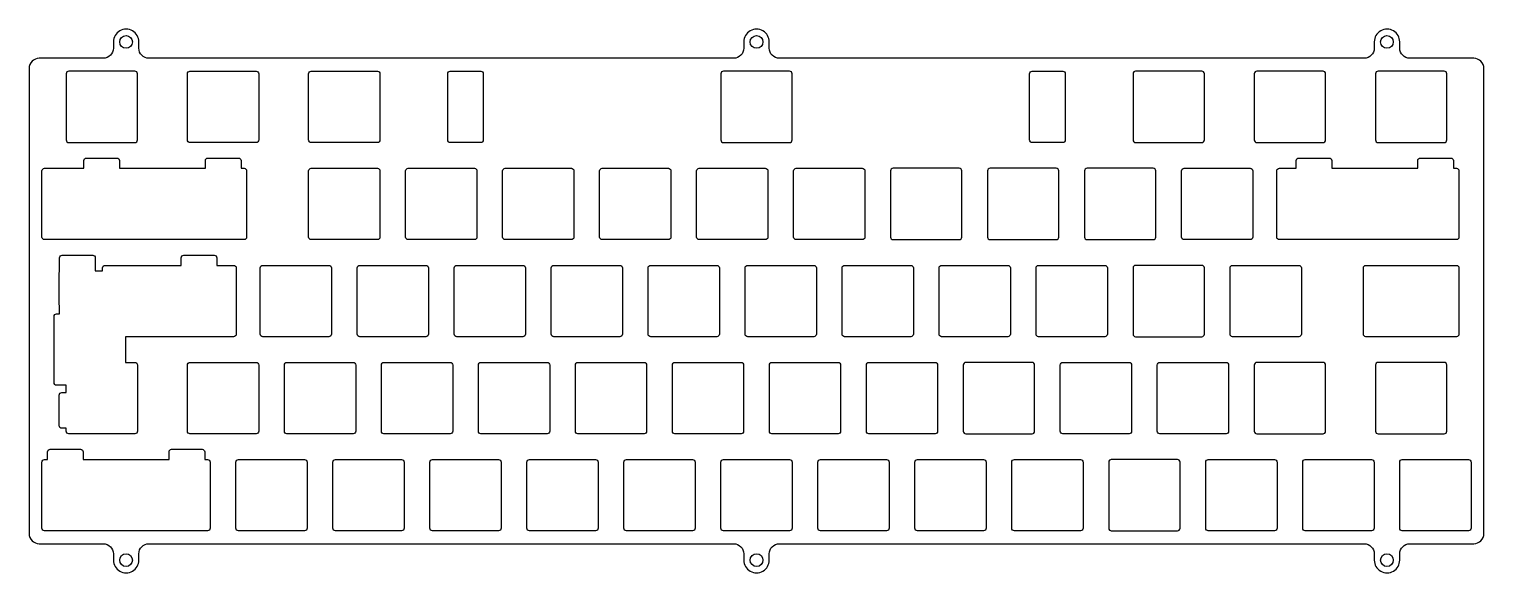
# Model space of a CAD drawing. Header units: millimetres. Extents: x -286 to 0, y -6 to 101.
import ezdxf

# ---------------------------------------------------------------- set-up
doc = ezdxf.new("R2010")
doc.units = ezdxf.units.MM
doc.layers.get('0').update_dxf_attribs({"linetype": 'CONTINUOUS'})

msp = doc.modelspace()

# ---------------------------------------------------------------- linework, layer by layer
for points in [[(-147.37, 95.25), (-262.2, 95.25, -0.414201), (-264.2, 97.25), (-264.2, 98.45, 1.001581), (-269.2, 98.49), (-269.2, 97.25, -0.414208), (-271.2, 95.25), (-283.75, 95.25, 0.414214), (-285.75, 93.25), (-285.75, 2, 0.414214), (-283.75, 0), (-271.2, 0, -0.414208), (-269.2, -2), (-269.2, -3.24, 1.001581), (-264.2, -3.2), (-264.2, -2, -0.414201), (-262.2, 0), (-147.37, 0, -0.414208), (-145.37, -2), (-145.37, -3.24, 1.001581), (-140.37, -3.2), (-140.37, -2, -0.414201), (-138.37, 0), (-23.54, 0, -0.414208), (-21.54, -2), (-21.54, -3.24, 1.001581), (-16.54, -3.2), (-16.54, -2, -0.414201), (-14.54, 0), (-2, 0, 0.414214), (0, 2), (0, 93.25, 0.414214), (-2, 95.25), (-14.54, 95.25, -0.414201), (-16.54, 97.25), (-16.54, 98.45, 1.001581), (-21.54, 98.49), (-21.54, 97.25, -0.414208), (-23.54, 95.25), (-138.37, 95.25, -0.414201), (-140.37, 97.25), (-140.37, 98.45, 1.001581), (-145.37, 98.49), (-145.37, 97.25, -0.414208)], [(-264.96, 78.72, 0.414214), (-264.46, 79.22), (-264.46, 92.22, 0.414214), (-264.96, 92.72), (-277.96, 92.72, 0.414214), (-278.46, 92.22), (-278.46, 79.22, 0.414214), (-277.96, 78.72)], [(-241.15, 78.72), (-254.15, 78.72, -0.414214), (-254.65, 79.22), (-254.65, 92.22, -0.414214), (-254.15, 92.72), (-241.15, 92.72, -0.414214), (-240.65, 92.22), (-240.65, 79.22, -0.414214)], [(-217.34, 78.72), (-230.34, 78.72, -0.414214), (-230.84, 79.22), (-230.84, 92.22, -0.414214), (-230.34, 92.72), (-217.34, 92.72, -0.414214), (-216.84, 92.22), (-216.84, 79.22, -0.414214)], [(-203.53, 79.22), (-203.53, 92.22, -0.414214), (-203.03, 92.72), (-197.03, 92.72, -0.414214), (-196.53, 92.22), (-196.53, 79.22, -0.414214), (-197.03, 78.72), (-203.03, 78.72, -0.414214)], [(-149.88, 79.22, 0.414214), (-149.38, 78.72), (-136.38, 78.72, 0.414214), (-135.88, 79.22), (-135.88, 92.22, 0.414214), (-136.38, 92.72), (-149.38, 92.72, 0.414214), (-149.88, 92.22)], [(-82.23, 92.22), (-82.23, 79.22, -0.414214), (-82.73, 78.72), (-88.73, 78.72, -0.414214), (-89.23, 79.22), (-89.23, 92.22, -0.414214), (-88.73, 92.72), (-82.73, 92.72, -0.414214)], [(-68.91, 79.22, 0.414214), (-68.41, 78.72), (-55.41, 78.72, 0.414214), (-54.91, 79.22), (-54.91, 92.22, 0.414214), (-55.41, 92.72), (-68.41, 92.72, 0.414214), (-68.91, 92.22)], [(-45.1, 79.22, 0.414214), (-44.6, 78.72), (-31.6, 78.72, 0.414214), (-31.1, 79.22), (-31.1, 92.22, 0.414214), (-31.6, 92.72), (-44.6, 92.72, 0.414214), (-45.1, 92.22)], [(-21.29, 79.22, 0.414214), (-20.79, 78.72), (-7.79, 78.72, 0.414214), (-7.29, 79.22), (-7.29, 92.22, 0.414214), (-7.79, 92.72), (-20.79, 92.72, 0.414214), (-21.29, 92.22)], [(-243.53, 59.67), (-282.73, 59.67, -0.414214), (-283.23, 60.17), (-283.23, 73.17, -0.414214), (-282.73, 73.67), (-274.99, 73.67), (-274.99, 75.17, -0.414214), (-274.49, 75.67), (-268.49, 75.67, -0.414214), (-267.99, 75.17), (-267.99, 73.67), (-251.12, 73.67), (-251.12, 75.17, -0.414214), (-250.62, 75.67), (-244.62, 75.67, -0.414214), (-244.12, 75.17), (-244.12, 73.67), (-243.53, 73.67, -0.414214), (-243.03, 73.17), (-243.03, 60.17, -0.414214)], [(-5.41, 59.67), (-40.18, 59.67, -0.414214), (-40.68, 60.17), (-40.68, 73.17, -0.414214), (-40.18, 73.67), (-36.87, 73.67), (-36.87, 75.17, -0.414214), (-36.37, 75.67), (-30.37, 75.67, -0.414214), (-29.87, 75.17), (-29.87, 73.67), (-12.99, 73.67), (-12.99, 75.17, -0.414214), (-12.49, 75.67), (-6.49, 75.67, -0.414214), (-5.99, 75.17), (-5.99, 73.67), (-5.41, 73.67, -0.414214), (-4.91, 73.17), (-4.91, 60.17, -0.414214)], [(-217.34, 59.67), (-230.34, 59.67, -0.414214), (-230.84, 60.17), (-230.84, 73.17, -0.414214), (-230.34, 73.67), (-217.34, 73.67, -0.414214), (-216.84, 73.17), (-216.84, 60.17, -0.414214)], [(-198.29, 59.67), (-211.29, 59.67, -0.414214), (-211.79, 60.17), (-211.79, 73.17, -0.414214), (-211.29, 73.67), (-198.29, 73.67, -0.414214), (-197.79, 73.17), (-197.79, 60.17, -0.414214)], [(-179.24, 59.67), (-192.24, 59.67, -0.414214), (-192.74, 60.17), (-192.74, 73.17, -0.414214), (-192.24, 73.67), (-179.24, 73.67, -0.414214), (-178.74, 73.17), (-178.74, 60.17, -0.414214)], [(-160.19, 59.67), (-173.19, 59.67, -0.414214), (-173.69, 60.17), (-173.69, 73.17, -0.414214), (-173.19, 73.67), (-160.19, 73.67, -0.414214), (-159.69, 73.17), (-159.69, 60.17, -0.414214)], [(-141.14, 59.67), (-154.14, 59.67, -0.414214), (-154.64, 60.17), (-154.64, 73.17, -0.414214), (-154.14, 73.67), (-141.14, 73.67, -0.414214), (-140.64, 73.17), (-140.64, 60.17, -0.414214)], [(-122.09, 59.67), (-135.09, 59.67, -0.414214), (-135.59, 60.17), (-135.59, 73.17, -0.414214), (-135.09, 73.67), (-122.09, 73.67, -0.414214), (-121.59, 73.17), (-121.59, 60.17, -0.414214)], [(-103.04, 59.67, 0.414214), (-102.54, 60.17), (-102.54, 73.17, 0.414214), (-103.04, 73.67), (-116.04, 73.67, 0.414214), (-116.54, 73.17), (-116.54, 60.17, 0.414214), (-116.04, 59.67)], [(-83.99, 59.67, 0.414214), (-83.49, 60.17), (-83.49, 73.17, 0.414214), (-83.99, 73.67), (-96.99, 73.67, 0.414214), (-97.49, 73.17), (-97.49, 60.17, 0.414214), (-96.99, 59.67)], [(-64.94, 59.67, 0.414214), (-64.44, 60.17), (-64.44, 73.17, 0.414214), (-64.94, 73.67), (-77.94, 73.67, 0.414214), (-78.44, 73.17), (-78.44, 60.17, 0.414214), (-77.94, 59.67)], [(-45.89, 59.67), (-58.89, 59.67, -0.414214), (-59.39, 60.17), (-59.39, 73.17, -0.414214), (-58.89, 73.67), (-45.89, 73.67, -0.414214), (-45.39, 73.17), (-45.39, 60.17, -0.414214)], [(-279.76, 53.32), (-279.76, 56.12, -0.414214), (-279.26, 56.62), (-273.26, 56.62, -0.414214), (-272.76, 56.12), (-272.76, 53.54), (-271.32, 53.54), (-271.32, 54.12, -0.414214), (-270.82, 54.62), (-255.88, 54.62), (-255.88, 56.12, -0.414214), (-255.38, 56.62), (-249.38, 56.62, -0.414214), (-248.88, 56.12), (-248.88, 54.62), (-245.57, 54.62, -0.414214), (-245.07, 54.12), (-245.07, 41.12, -0.414214), (-245.57, 40.62), (-266.84, 40.62), (-266.84, 35.57), (-264.96, 35.57, -0.414214), (-264.46, 35.07), (-264.46, 22.07, -0.414214), (-264.96, 21.57), (-277.96, 21.57, -0.414214), (-278.46, 22.07), (-278.46, 22.66), (-279.34, 22.66, -0.414214), (-279.84, 23.16), (-279.84, 29.16, -0.414214), (-279.34, 29.66), (-278.46, 29.66), (-278.46, 31.1), (-280.34, 31.1, -0.414214), (-280.84, 31.6), (-280.84, 44.6, -0.414214), (-280.34, 45.1), (-279.76, 45.1), (-279.76, 46.76, -0.150834), (-279.84, 47.04), (-279.84, 53.04, -0.150834)], [(-226.86, 40.62), (-239.86, 40.62, -0.414214), (-240.36, 41.12), (-240.36, 54.12, -0.414214), (-239.86, 54.62), (-226.86, 54.62, -0.414214), (-226.36, 54.12), (-226.36, 41.12, -0.414214)], [(-207.81, 40.62), (-220.81, 40.62, -0.414214), (-221.31, 41.12), (-221.31, 54.12, -0.414214), (-220.81, 54.62), (-207.81, 54.62, -0.414214), (-207.31, 54.12), (-207.31, 41.12, -0.414214)], [(-202.26, 41.12), (-202.26, 54.12, -0.414214), (-201.76, 54.62), (-188.76, 54.62, -0.414214), (-188.26, 54.12), (-188.26, 41.12, -0.414214), (-188.76, 40.62), (-201.76, 40.62, -0.414214)], [(-169.71, 40.62), (-182.71, 40.62, -0.414214), (-183.21, 41.12), (-183.21, 54.12, -0.414214), (-182.71, 54.62), (-169.71, 54.62, -0.414214), (-169.21, 54.12), (-169.21, 41.12, -0.414214)], [(-150.66, 40.62), (-163.66, 40.62, -0.414214), (-164.16, 41.12), (-164.16, 54.12, -0.414214), (-163.66, 54.62), (-150.66, 54.62, -0.414214), (-150.16, 54.12), (-150.16, 41.12, -0.414214)], [(-131.61, 40.62), (-144.61, 40.62, -0.414214), (-145.11, 41.12), (-145.11, 54.12, -0.414214), (-144.61, 54.62), (-131.61, 54.62, -0.414214), (-131.11, 54.12), (-131.11, 41.12, -0.414214)], [(-112.56, 40.62), (-125.56, 40.62, -0.414214), (-126.06, 41.12), (-126.06, 54.12, -0.414214), (-125.56, 54.62), (-112.56, 54.62, -0.414214), (-112.06, 54.12), (-112.06, 41.12, -0.414214)], [(-93.51, 40.62), (-106.51, 40.62, -0.414214), (-107.01, 41.12), (-107.01, 54.12, -0.414214), (-106.51, 54.62), (-93.51, 54.62, -0.414214), (-93.01, 54.12), (-93.01, 41.12, -0.414214)], [(-74.46, 40.62), (-87.46, 40.62, -0.414214), (-87.96, 41.12), (-87.96, 54.12, -0.414214), (-87.46, 54.62), (-74.46, 54.62, -0.414214), (-73.96, 54.12), (-73.96, 41.12, -0.414214)], [(-55.41, 40.62, 0.414214), (-54.91, 41.12), (-54.91, 54.12, 0.414214), (-55.41, 54.62), (-68.41, 54.62, 0.414214), (-68.91, 54.12), (-68.91, 41.12, 0.414214), (-68.41, 40.62)], [(-36.36, 40.62), (-49.36, 40.62, -0.414214), (-49.86, 41.12), (-49.86, 54.12, -0.414214), (-49.36, 54.62), (-36.36, 54.62, -0.414214), (-35.86, 54.12), (-35.86, 41.12, -0.414214)], [(-5.41, 40.62), (-23.17, 40.62, -0.414214), (-23.67, 41.12), (-23.67, 54.12, -0.414214), (-23.17, 54.62), (-5.41, 54.62, -0.414214), (-4.91, 54.12), (-4.91, 41.12, -0.414214)], [(-241.15, 21.57), (-254.15, 21.57, -0.414214), (-254.65, 22.07), (-254.65, 35.07, -0.414214), (-254.15, 35.57), (-241.15, 35.57, -0.414214), (-240.65, 35.07), (-240.65, 22.07, -0.414214)], [(-222.1, 21.57), (-235.1, 21.57, -0.414214), (-235.6, 22.07), (-235.6, 35.07, -0.414214), (-235.1, 35.57), (-222.1, 35.57, -0.414214), (-221.6, 35.07), (-221.6, 22.07, -0.414214)], [(-203.05, 21.57), (-216.05, 21.57, -0.414214), (-216.55, 22.07), (-216.55, 35.07, -0.414214), (-216.05, 35.57), (-203.05, 35.57, -0.414214), (-202.55, 35.07), (-202.55, 22.07, -0.414214)], [(-184, 21.57), (-197, 21.57, -0.414214), (-197.5, 22.07), (-197.5, 35.07, -0.414214), (-197, 35.57), (-184, 35.57, -0.414214), (-183.5, 35.07), (-183.5, 22.07, -0.414214)], [(-164.95, 21.57), (-177.95, 21.57, -0.414214), (-178.45, 22.07), (-178.45, 35.07, -0.414214), (-177.95, 35.57), (-164.95, 35.57, -0.414214), (-164.45, 35.07), (-164.45, 22.07, -0.414214)], [(-145.9, 21.57), (-158.9, 21.57, -0.414214), (-159.4, 22.07), (-159.4, 35.07, -0.414214), (-158.9, 35.57), (-145.9, 35.57, -0.414214), (-145.4, 35.07), (-145.4, 22.07, -0.414214)], [(-126.85, 21.57), (-139.85, 21.57, -0.414214), (-140.35, 22.07), (-140.35, 35.07, -0.414214), (-139.85, 35.57), (-126.85, 35.57, -0.414214), (-126.35, 35.07), (-126.35, 22.07, -0.414214)], [(-107.8, 21.57), (-120.8, 21.57, -0.414214), (-121.3, 22.07), (-121.3, 35.07, -0.414214), (-120.8, 35.57), (-107.8, 35.57, -0.414214), (-107.3, 35.07), (-107.3, 22.07, -0.414214)], [(-88.75, 21.57, 0.414214), (-88.25, 22.07), (-88.25, 35.07, 0.414214), (-88.75, 35.57), (-101.75, 35.57, 0.414214), (-102.25, 35.07), (-102.25, 22.07, 0.414214), (-101.75, 21.57)], [(-69.7, 21.57), (-82.7, 21.57, -0.414214), (-83.2, 22.07), (-83.2, 35.07, -0.414214), (-82.7, 35.57), (-69.7, 35.57, -0.414214), (-69.2, 35.07), (-69.2, 22.07, -0.414214)], [(-50.65, 21.57), (-63.65, 21.57, -0.414214), (-64.15, 22.07), (-64.15, 35.07, -0.414214), (-63.65, 35.57), (-50.65, 35.57, -0.414214), (-50.15, 35.07), (-50.15, 22.07, -0.414214)], [(-31.6, 21.57, 0.414214), (-31.1, 22.07), (-31.1, 35.07, 0.414214), (-31.6, 35.57), (-44.6, 35.57, 0.414214), (-45.1, 35.07), (-45.1, 22.07, 0.414214), (-44.6, 21.57)], [(-7.79, 21.57, 0.414214), (-7.29, 22.07), (-7.29, 35.07, 0.414214), (-7.79, 35.57), (-20.79, 35.57, 0.414214), (-21.29, 35.07), (-21.29, 22.07, 0.414214), (-20.79, 21.57)], [(-250.68, 2.52), (-282.73, 2.52, -0.414214), (-283.23, 3.02), (-283.23, 16.02, -0.414214), (-282.73, 16.52), (-282.14, 16.52), (-282.14, 18.02, -0.414214), (-281.64, 18.52), (-275.64, 18.52, -0.414214), (-275.14, 18.02), (-275.14, 16.52), (-258.26, 16.52), (-258.26, 18.02, -0.414214), (-257.76, 18.52), (-251.76, 18.52, -0.414214), (-251.26, 18.02), (-251.26, 16.52), (-250.68, 16.52, -0.414214), (-250.18, 16.02), (-250.18, 3.02, -0.414214)], [(-231.63, 2.52), (-244.63, 2.52, -0.414214), (-245.13, 3.02), (-245.13, 16.02, -0.414214), (-244.63, 16.52), (-231.63, 16.52, -0.414214), (-231.13, 16.02), (-231.13, 3.02, -0.414214)], [(-226.08, 3.02), (-226.08, 16.02, -0.414214), (-225.58, 16.52), (-212.58, 16.52, -0.414214), (-212.08, 16.02), (-212.08, 3.02, -0.414214), (-212.58, 2.52), (-225.58, 2.52, -0.414214)], [(-193.53, 2.52), (-206.53, 2.52, -0.414214), (-207.03, 3.02), (-207.03, 16.02, -0.414214), (-206.53, 16.52), (-193.53, 16.52, -0.414214), (-193.03, 16.02), (-193.03, 3.02, -0.414214)], [(-174.48, 2.52), (-187.48, 2.52, -0.414214), (-187.98, 3.02), (-187.98, 16.02, -0.414214), (-187.48, 16.52), (-174.48, 16.52, -0.414214), (-173.98, 16.02), (-173.98, 3.02, -0.414214)], [(-155.43, 2.52), (-168.43, 2.52, -0.414214), (-168.93, 3.02), (-168.93, 16.02, -0.414214), (-168.43, 16.52), (-155.43, 16.52, -0.414214), (-154.93, 16.02), (-154.93, 3.02, -0.414214)], [(-149.88, 3.02), (-149.88, 16.02, -0.414214), (-149.38, 16.52), (-136.38, 16.52, -0.414214), (-135.88, 16.02), (-135.88, 3.02, -0.414214), (-136.38, 2.52), (-149.38, 2.52, -0.414214)], [(-117.33, 2.52), (-130.33, 2.52, -0.414214), (-130.83, 3.02), (-130.83, 16.02, -0.414214), (-130.33, 16.52), (-117.33, 16.52, -0.414214), (-116.83, 16.02), (-116.83, 3.02, -0.414214)], [(-111.78, 3.02), (-111.78, 16.02, -0.414214), (-111.28, 16.52), (-98.28, 16.52, -0.414214), (-97.78, 16.02), (-97.78, 3.02, -0.414214), (-98.28, 2.52), (-111.28, 2.52, -0.414214)], [(-79.23, 2.52), (-92.23, 2.52, -0.414214), (-92.73, 3.02), (-92.73, 16.02, -0.414214), (-92.23, 16.52), (-79.23, 16.52, -0.414214), (-78.73, 16.02), (-78.73, 3.02, -0.414214)], [(-60.18, 2.52, 0.414214), (-59.68, 3.02), (-59.68, 16.02, 0.414214), (-60.18, 16.52), (-73.18, 16.52, 0.414214), (-73.68, 16.02), (-73.68, 3.02, 0.414214), (-73.18, 2.52)], [(-41.13, 2.52), (-54.13, 2.52, -0.414214), (-54.63, 3.02), (-54.63, 16.02, -0.414214), (-54.13, 16.52), (-41.13, 16.52, -0.414214), (-40.63, 16.02), (-40.63, 3.02, -0.414214)], [(-22.08, 2.52), (-35.08, 2.52, -0.414214), (-35.58, 3.02), (-35.58, 16.02, -0.414214), (-35.08, 16.52), (-22.08, 16.52, -0.414214), (-21.58, 16.02), (-21.58, 3.02, -0.414214)], [(-3.03, 2.52), (-16.03, 2.52, -0.414214), (-16.53, 3.02), (-16.53, 16.02, -0.414214), (-16.03, 16.52), (-3.03, 16.52, -0.414214), (-2.53, 16.02), (-2.53, 3.02, -0.414214)]]:
    msp.add_lwpolyline(points, format="xyb", close=True)
for centre in [(-266.7, 98.47), (-142.87, 98.47), (-19.04, 98.47), (-266.7, -3.23), (-142.87, -3.23), (-19.04, -3.23)]:
    msp.add_circle(centre, 1.25)

doc.saveas('drawing.dxf')
